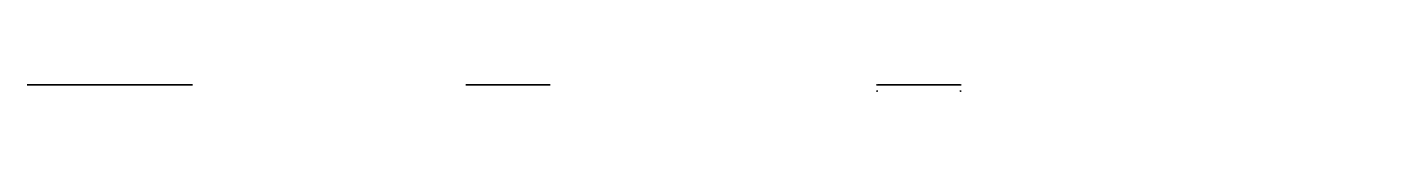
# Model space of a CAD drawing. Header units: millimetres. Extents: x -18178 to 96133, y -22425 to 61598.
# Drawn here: x 92749 to 96133, y -10899 to -10884 of the extents above; entities that cross this region are included whole.
import ezdxf
from ezdxf.enums import TextEntityAlignment as Align

# ---------------------------------------------------------------- set-up
doc = ezdxf.new("R2010")
doc.units = ezdxf.units.MM
doc.layers.add('EAE-BB-A-OUT-001-KXA 3200A', color=50, linetype='Continuous')
doc.styles.get("Standard").update_dxf_attribs({"font": 'arial.ttf'})

msp = doc.modelspace()

# ---------------------------------------------------------------- linework, layer by layer
at = {"extrusion": (0, 1, 0)}
for p, q in [((94873.76957, -10883.91735, 3706.55819), (94872.26957, -10883.91735, 3706.55819)), ((94872.26957, -10883.91735, 3706.55819), (94872.26957, -10883.91735, 3714.55819)), ((94873.76957, -10883.91735, 3714.55819), (94873.76957, -10883.91735, 3706.55819)), ((94894.26957, -10883.91735, 3716.05819), (94875.26957, -10883.91735, 3716.05819)), ((94875.26957, -10883.91735, 3569.05819), (94894.26957, -10883.91735, 3569.05819)), ((94875.26957, -10883.91735, 3717.55819), (94894.26957, -10883.91735, 3717.55819)), ((94894.26957, -10883.91735, 3567.55819), (94875.26957, -10883.91735, 3567.55819)), ((94895.76957, -10883.91735, 3570.55819), (94895.76957, -10883.91735, 3714.55819)), ((94897.26957, -10883.91735, 3714.55819), (94897.26957, -10883.91735, 3570.55819)), ((94897.26957, -10883.91735, 3685.00819), (94898.76957, -10883.91735, 3685.00819)), ((94897.26957, -10883.91735, 3673.00819), (94897.26957, -10883.91735, 3685.00819)), ((94897.26957, -10883.91735, 3662.45819), (94897.26957, -10883.91735, 3662.55819)), ((94897.26957, -10883.91735, 3652.45819), (94897.26957, -10883.91735, 3652.55819)), ((94897.26957, -10883.91735, 3632.45819), (94897.26957, -10883.91735, 3632.55819)), ((94897.26957, -10883.91735, 3642.45819), (94897.26957, -10883.91735, 3642.55819)), ((94897.26957, -10883.91735, 3622.45819), (94897.26957, -10883.91735, 3622.55819)), ((94897.26957, -10883.91735, 3599.90819), (94898.76957, -10883.91735, 3599.90819)), ((94897.26957, -10883.91735, 3611.90819), (94897.26957, -10883.91735, 3599.90819)), ((94898.76957, -10883.91735, 3685.00819), (94898.76957, -10883.91735, 3673.00819)), ((94898.76957, -10883.91735, 3662.45819), (94898.76957, -10883.91735, 3662.55819)), ((94898.76957, -10883.91735, 3652.45819), (94898.76957, -10883.91735, 3652.55819)), ((94898.76957, -10883.91735, 3642.45819), (94898.76957, -10883.91735, 3642.55819)), ((94898.76957, -10883.91735, 3632.45819), (94898.76957, -10883.91735, 3632.55819)), ((94898.76957, -10883.91735, 3622.45819), (94898.76957, -10883.91735, 3622.55819)), ((94898.76957, -10883.91735, 3599.90819), (94898.76957, -10883.91735, 3611.90819)), ((94900.26957, -10883.91735, 3671.50819), (95055.26957, -10883.91735, 3671.50819)), ((95055.26957, -10883.91735, 3670.00819), (94900.26957, -10883.91735, 3670.00819)), ((94900.26957, -10883.91735, 3613.40819), (95055.26957, -10883.91735, 3613.40819)), ((95055.26957, -10883.91735, 3614.90819), (94900.26957, -10883.91735, 3614.90819)), ((94902.21957, -10883.91735, 3666.00819), (95053.31957, -10883.91735, 3666.00819)), ((95053.31957, -10883.91735, 3659.00819), (94902.21957, -10883.91735, 3659.00819)), ((95053.31957, -10883.91735, 3649.00819), (94902.21957, -10883.91735, 3649.00819)), ((94902.21957, -10883.91735, 3656.00819), (95053.31957, -10883.91735, 3656.00819)), ((95053.31957, -10883.91735, 3639.00819), (94902.21957, -10883.91735, 3639.00819)), ((94902.21957, -10883.91735, 3646.00819), (95053.31957, -10883.91735, 3646.00819)), ((94902.21957, -10883.91735, 3636.00819), (95053.31957, -10883.91735, 3636.00819)), ((95053.31957, -10883.91735, 3629.00819), (94902.21957, -10883.91735, 3629.00819)), ((94902.21957, -10883.91735, 3667.50819), (95053.31957, -10883.91735, 3667.50819)), ((95053.31957, -10883.91735, 3657.50819), (94902.21957, -10883.91735, 3657.50819)), ((94902.21957, -10883.91735, 3657.50819), (95053.31957, -10883.91735, 3657.50819)), ((95053.31957, -10883.91735, 3647.50819), (94902.21957, -10883.91735, 3647.50819)), ((94902.21957, -10883.91735, 3637.50819), (95053.31957, -10883.91735, 3637.50819)), ((95053.31957, -10883.91735, 3627.50819), (94902.21957, -10883.91735, 3627.50819)), ((95053.31957, -10883.91735, 3637.50819), (94902.21957, -10883.91735, 3637.50819)), ((94902.21957, -10883.91735, 3647.50819), (95053.31957, -10883.91735, 3647.50819)), ((94902.21957, -10883.91735, 3626.00819), (95053.31957, -10883.91735, 3626.00819)), ((95053.31957, -10883.91735, 3619.00819), (94902.21957, -10883.91735, 3619.00819)), ((94902.21957, -10883.91735, 3627.50819), (95053.31957, -10883.91735, 3627.50819)), ((95053.31957, -10883.91735, 3617.50819), (94902.21957, -10883.91735, 3617.50819)), ((95053.31957, -10883.91735, 3627.50819), (94902.21957, -10883.91735, 3627.50819)), ((95056.76957, -10883.91735, 3673.00819), (95056.76957, -10883.91735, 3685.00819)), ((95056.76957, -10883.91735, 3685.00819), (95058.26957, -10883.91735, 3685.00819)), ((95056.76957, -10883.91735, 3662.55819), (95056.76957, -10883.91735, 3662.45819)), ((95056.76957, -10883.91735, 3652.55819), (95056.76957, -10883.91735, 3652.45819)), ((95056.76957, -10883.91735, 3642.55819), (95056.76957, -10883.91735, 3642.45819)), ((95056.76957, -10883.91735, 3632.55819), (95056.76957, -10883.91735, 3632.45819)), ((95056.76957, -10883.91735, 3622.55819), (95056.76957, -10883.91735, 3622.45819)), ((95056.76957, -10883.91735, 3611.90819), (95056.76957, -10883.91735, 3599.90819)), ((95056.76957, -10883.91735, 3599.90819), (95058.26957, -10883.91735, 3599.90819)), ((95058.26957, -10883.91735, 3570.55819), (95058.26957, -10883.91735, 3714.55819)), ((95058.26957, -10883.91735, 3685.00819), (95058.26957, -10883.91735, 3673.00819)), ((95058.26957, -10883.91735, 3662.55819), (95058.26957, -10883.91735, 3662.45819)), ((95058.26957, -10883.91735, 3652.55819), (95058.26957, -10883.91735, 3652.45819)), ((95058.26957, -10883.91735, 3632.55819), (95058.26957, -10883.91735, 3632.45819)), ((95058.26957, -10883.91735, 3642.55819), (95058.26957, -10883.91735, 3642.45819)), ((95058.26957, -10883.91735, 3622.55819), (95058.26957, -10883.91735, 3622.45819)), ((95058.26957, -10883.91735, 3599.90819), (95058.26957, -10883.91735, 3611.90819)), ((95059.76957, -10883.91735, 3714.55819), (95059.76957, -10883.91735, 3570.55819)), ((95061.26957, -10883.91735, 3569.05819), (95080.26957, -10883.91735, 3569.05819)), ((95080.26957, -10883.91735, 3716.05819), (95061.26957, -10883.91735, 3716.05819)), ((95080.26957, -10883.91735, 3567.55819), (95061.26957, -10883.91735, 3567.55819)), ((95061.26957, -10883.91735, 3717.55819), (95080.26957, -10883.91735, 3717.55819)), ((95081.76957, -10883.91735, 3706.55819), (95081.76957, -10883.91735, 3714.55819)), ((95083.26957, -10883.91735, 3706.55819), (95081.76957, -10883.91735, 3706.55819)), ((95083.26957, -10883.91735, 3714.55819), (95083.26957, -10883.91735, 3706.55819)), ((94872.26957, -10899.45135, 3578.55819), (94873.76957, -10899.45135, 3578.55819)), ((94872.26957, -10899.45135, 3570.55819), (94872.26957, -10899.45135, 3578.55819)), ((94873.76957, -10899.45135, 3578.55819), (94872.26957, -10899.45135, 3578.55819)), ((94872.26957, -10899.45135, 3578.55819), (94872.26957, -10899.45135, 3570.55819)), ((94873.76957, -10899.45135, 3578.55819), (94873.76957, -10899.45135, 3570.55819)), ((94873.76957, -10899.45135, 3570.55819), (94873.76957, -10899.45135, 3578.55819)), ((95081.76957, -10899.23536, 3570.55819), (95081.76957, -10899.23536, 3578.55819)), ((95081.76957, -10899.23536, 3578.55819), (95083.26957, -10899.23536, 3578.55819)), ((95083.26957, -10899.23536, 3578.55819), (95083.26957, -10899.23536, 3570.55819))]:
    msp.add_line(p, q, dxfattribs=at)
for centre, radius, start, end in [((-94875.26957, 3714.55819, -10883.91735), 3, 0, 90), ((-94875.26957, 3714.55819, -10883.91735), 1.5, 0, 90), ((-94894.26957, 3714.55819, -10883.91735), 1.5, 90, 180), ((-94894.26957, 3570.55819, -10883.91735), 1.5, 180, 270), ((-94894.26957, 3714.55819, -10883.91735), 3, 90, 180), ((-94894.26957, 3570.55819, -10883.91735), 3, 180, 270), ((-94900.26957, 3673.00819, -10883.91735), 3, 270, 0), ((-94902.21957, 3662.55819, -10883.91735), 4.95, 0, 90), ((-94902.21957, 3662.45819, -10883.91735), 4.95, 270, 0), ((-94902.21957, 3652.55819, -10883.91735), 4.95, 0, 90), ((-94902.21957, 3652.45819, -10883.91735), 4.95, 270, 0), ((-94902.21957, 3632.55819, -10883.91735), 4.95, 0, 90), ((-94902.21957, 3632.45819, -10883.91735), 4.95, 270, 0), ((-94902.21957, 3642.45819, -10883.91735), 4.95, 270, 0), ((-94902.21957, 3642.55819, -10883.91735), 4.95, 0, 90), ((-94902.21957, 3622.55819, -10883.91735), 4.95, 0, 90), ((-94902.21957, 3622.45819, -10883.91735), 4.95, 270, 0), ((-94900.26957, 3611.90819, -10883.91735), 3, 0, 90), ((-94900.26957, 3673.00819, -10883.91735), 1.5, 270, 0), ((-94902.21957, 3662.55819, -10883.91735), 3.45, 0, 90), ((-94902.21957, 3662.45819, -10883.91735), 3.45, 270, 0), ((-94902.21957, 3652.45819, -10883.91735), 3.45, 270, 360), ((-94902.21957, 3652.55819, -10883.91735), 3.45, 0, 90), ((-94902.21957, 3642.45819, -10883.91735), 3.45, 270, 0), ((-94902.21957, 3642.55819, -10883.91735), 3.45, 0, 90), ((-94902.21957, 3632.55819, -10883.91735), 3.45, 0, 90), ((-94902.21957, 3632.45819, -10883.91735), 3.45, 270, 0), ((-94902.21957, 3622.55819, -10883.91735), 3.45, 0, 90), ((-94902.21957, 3622.45819, -10883.91735), 3.45, 270, 0), ((-94900.26957, 3611.90819, -10883.91735), 1.5, 0, 90), ((-95053.31957, 3662.55819, -10883.91735), 3.45, 90, 180), ((-95053.31957, 3662.45819, -10883.91735), 3.45, 180, 270), ((-95053.31957, 3652.45819, -10883.91735), 3.45, 180, 270), ((-95053.31957, 3652.55819, -10883.91735), 3.45, 90, 180), ((-95053.31957, 3642.45819, -10883.91735), 3.45, 180, 270), ((-95053.31957, 3642.55819, -10883.91735), 3.45, 90, 180), ((-95053.31957, 3632.55819, -10883.91735), 3.45, 90, 180), ((-95053.31957, 3632.45819, -10883.91735), 3.45, 180, 270), ((-95053.31957, 3662.55819, -10883.91735), 4.95, 90, 180), ((-95053.31957, 3662.45819, -10883.91735), 4.95, 180, 270), ((-95053.31957, 3652.55819, -10883.91735), 4.95, 90, 180), ((-95053.31957, 3652.45819, -10883.91735), 4.95, 180, 270), ((-95053.31957, 3632.55819, -10883.91735), 4.95, 90, 180), ((-95053.31957, 3632.45819, -10883.91735), 4.95, 180, 270), ((-95053.31957, 3642.45819, -10883.91735), 4.95, 180, 270), ((-95053.31957, 3642.55819, -10883.91735), 4.95, 90, 180), ((-95053.31957, 3622.55819, -10883.91735), 3.45, 90, 180), ((-95053.31957, 3622.45819, -10883.91735), 3.45, 180, 270), ((-95053.31957, 3622.55819, -10883.91735), 4.95, 90, 180), ((-95053.31957, 3622.45819, -10883.91735), 4.95, 180, 270), ((-95055.26957, 3673.00819, -10883.91735), 1.5, 180, 270), ((-95055.26957, 3673.00819, -10883.91735), 3, 180, 270), ((-95055.26957, 3611.90819, -10883.91735), 1.5, 90, 180), ((-95055.26957, 3611.90819, -10883.91735), 3, 90, 180), ((-95061.26957, 3570.55819, -10883.91735), 3, 270, 360), ((-95061.26957, 3714.55819, -10883.91735), 3, 0, 90), ((-95061.26957, 3570.55819, -10883.91735), 1.5, 270, 360), ((-95061.26957, 3714.55819, -10883.91735), 1.5, 0, 90), ((-95080.26957, 3714.55819, -10883.91735), 1.5, 90, 180), ((-95080.26957, 3714.55819, -10883.91735), 3, 90, 180), ((-94875.26957, 3570.55819, -10899.45135), 3, 270, 360), ((-94875.26957, 3570.55819, -10899.45135), 3, 270, 0), ((-94875.26957, 3570.55819, -10899.45135), 1.5, 270, 360), ((-94875.26957, 3570.55819, -10899.45135), 1.5, 270, 360), ((-95080.26957, 3570.55819, -10899.23536), 1.5, 180, 270), ((-95080.26957, 3570.55819, -10899.23536), 3, 180, 270)]:
    msp.add_arc(centre, radius, start, end, dxfattribs=at)
at = {"layer": 'EAE-BB-A-OUT-001-KXA 3200A', "extrusion": (0, -1, 0), "elevation": 10883.91735}
for points in [[(93162.02665, 3717.55819), (92748.52665, 3567.55819)], [(92748.52665, 3717.55819), (93162.02665, 3567.55819)], [(94056.07026, 3717.55819), (93845.07026, 3567.55819)], [(93845.07026, 3717.55819), (94056.07026, 3567.55819)]]:
    msp.add_lwpolyline(points, dxfattribs=at)
for points in [[(92748.52665, 3717.55819), (93162.02665, 3717.55819), (93162.02665, 3567.55819), (92748.52665, 3567.55819)], [(93845.07026, 3717.55819), (94056.07026, 3717.55819), (94056.07026, 3567.55819), (93845.07026, 3567.55819)]]:
    msp.add_lwpolyline(points, close=True, dxfattribs=at)

# ---------------------------------------------------------------- texts
at = {"extrusion": (0, -1, -1.83697e-16)}
for s, p in [('KXA 17505 (1600A)', (94900.57047, 3861.24192, 10883.91735)), ('KXA 33505 (3200A)', (95256.60352, 3861.24192, 10883.91735))]:
    msp.add_text(s, height=20, dxfattribs=at).set_placement(p, align=Align.MIDDLE_LEFT)
at = {"extrusion": (1.83697e-16, -1, -1.12482e-32)}
msp.add_text('DUVAR', height=20, rotation=90, dxfattribs=at).set_placement((96122.54193, 3861.24192, 10883.91735), align=Align.MIDDLE_LEFT)

doc.saveas('drawing.dxf')
